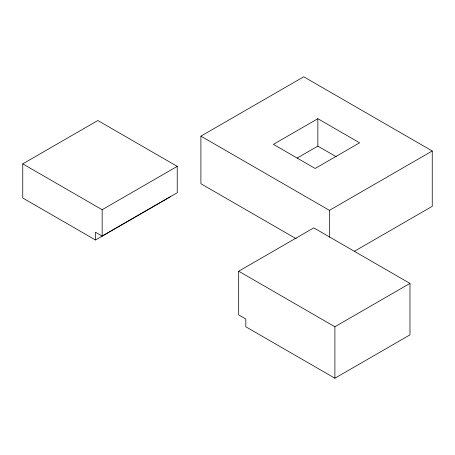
<?xml version="1.0" encoding="UTF-8"?>
<svg xmlns="http://www.w3.org/2000/svg" width="455" height="455" viewBox="0 0 455 455"><rect width="100%" height="100%" fill="white"/><g stroke="black" fill="none" stroke-linecap="round" stroke-linejoin="round"><path stroke-width="0.68" d="M22.75 163.868L97.831 120.524L177.234 166.365L177.234 192.744L102.159 236.088L95.47 232.232L95.47 239.99L22.75 198.005L22.75 163.868L102.159 209.715L177.234 166.365M296.222 238.761L200.905 183.729L200.905 136.147L303.73 76.781L432.25 150.986L432.25 206.325L354.382 251.279M95.47 239.99L170.545 196.64M317.846 118.704L273.409 144.36L315.156 168.464L359.592 142.807L317.846 118.704L317.846 146.118L297.149 158.067M200.905 136.147L329.426 210.346L432.25 150.986M238.687 271.208L313.762 227.864L409.972 283.408L409.972 334.869L334.891 378.219L245.808 326.781L245.808 319.023L238.687 314.917L238.687 271.208L334.891 326.758L409.972 283.408M317.846 146.118L336.262 156.748M334.891 326.758L334.891 378.219M329.426 210.346L329.426 237.334M102.159 209.715L102.159 236.088"/></g></svg>
